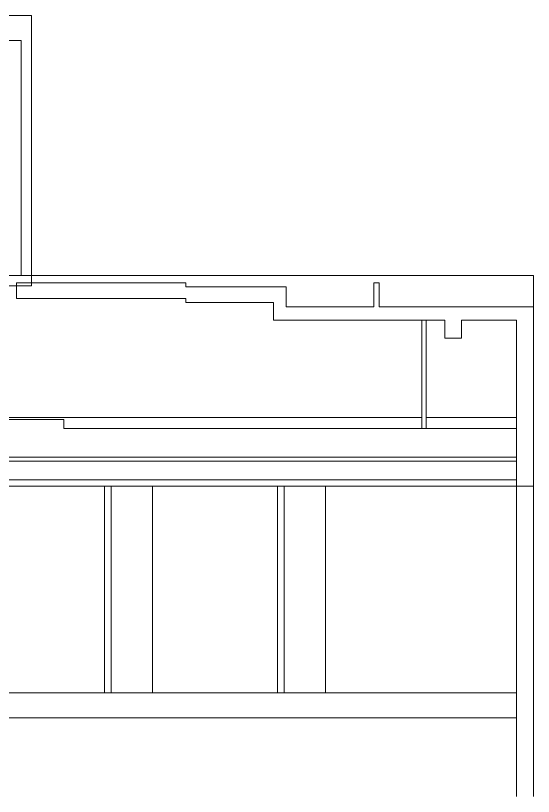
# Model space of a CAD drawing. Header units: millimetres. Extents: x 829698 to 839067, y 817400 to 823544.
# Drawn here: x 838819 to 839067.1, y 817915.2 to 818289.3 of the extents above; entities that cross this region are included whole.
import ezdxf

# ---------------------------------------------------------------- set-up
doc = ezdxf.new("R2010")
doc.units = ezdxf.units.MM
doc.layers.add('01-feature', color=8, linetype='Continuous', lineweight=13)

msp = doc.modelspace()

# ---------------------------------------------------------------- linework, layer by layer
at = {"layer": '01-feature'}
for p, q in [((838783.633, 818277.289), (838821.633, 818277.289)), ((838821.633, 818277.289), (838821.633, 818164.789)), ((838802.633, 818164.789), (839067.075, 818164.789)), ((839067.075, 818149.789), (839067.075, 818164.789)), ((838819.382, 818161.289), (838900.632, 818161.289)), ((838819.382, 818161.289), (838819.382, 818153.789)), ((838900.632, 818161.289), (838900.632, 818159.289)), ((838990.632, 818161.289), (838993.132, 818161.289)), ((838990.632, 818161.289), (838990.632, 818149.789)), ((838993.132, 818161.289), (838993.132, 818149.789)), ((838900.632, 818159.289), (838948.632, 818159.289)), ((838948.632, 818159.289), (838948.632, 818149.789)), ((838819.382, 818153.789), (838900.632, 818153.789)), ((838900.632, 818153.789), (838900.632, 818151.789)), ((838900.632, 818151.789), (838942.632, 818151.789)), ((838942.632, 818151.789), (838942.632, 818143.289)), ((838948.632, 818149.789), (838990.632, 818149.789)), ((838993.132, 818149.789), (839067.075, 818149.789)), ((839067.075, 818149.789), (839067.075, 817915.152)), ((838942.632, 818143.289), (839024.632, 818143.289)), ((839013.633, 818143.289), (839013.633, 818091.439)), ((839015.633, 818143.289), (839015.633, 818091.439)), ((839024.632, 818143.289), (839024.632, 818134.789)), ((839032.632, 818143.289), (839059.049, 818143.289)), ((839032.632, 818143.289), (839032.632, 818134.789)), ((839059.049, 818143.289), (839059.049, 817915.152)), ((839024.632, 818134.789), (839032.632, 818134.789)), ((838104.633, 818095.789), (838842.133, 818095.789)), ((838720.633, 818096.789), (839013.633, 818096.789)), ((838842.133, 818095.789), (838842.133, 818091.439)), ((839015.633, 818096.789), (839059.049, 818096.789)), ((838842.133, 818091.439), (839059.049, 818091.439)), ((837967.048, 818075.789), (839059.049, 818075.789)), ((838230.633, 818077.689), (839059.049, 818077.689)), ((838230.633, 818075.789), (839059.049, 818075.789)), ((837716.884, 818066.789), (839059.049, 818066.789)), ((837716.884, 818063.789), (839067.075, 818063.789)), ((838861.612, 817964.789), (838861.612, 818063.789)), ((838864.831, 817964.789), (838864.831, 818063.789)), ((838884.57, 817964.789), (838884.57, 818063.789)), ((838944.52, 817964.789), (838944.52, 818063.789)), ((838947.739, 817964.789), (838947.739, 818063.789)), ((838967.478, 817964.789), (838967.478, 818063.789)), ((837716.884, 817964.789), (839059.049, 817964.789)), ((837716.884, 817952.789), (839059.049, 817952.789))]:
    msp.add_line(p, q, dxfattribs=at)
msp.add_lwpolyline([(838778.633, 818289.289), (838826.633, 818289.289), (838826.633, 818159.789), (838778.633, 818159.789)], close=True, dxfattribs=at)

doc.saveas('drawing.dxf')
